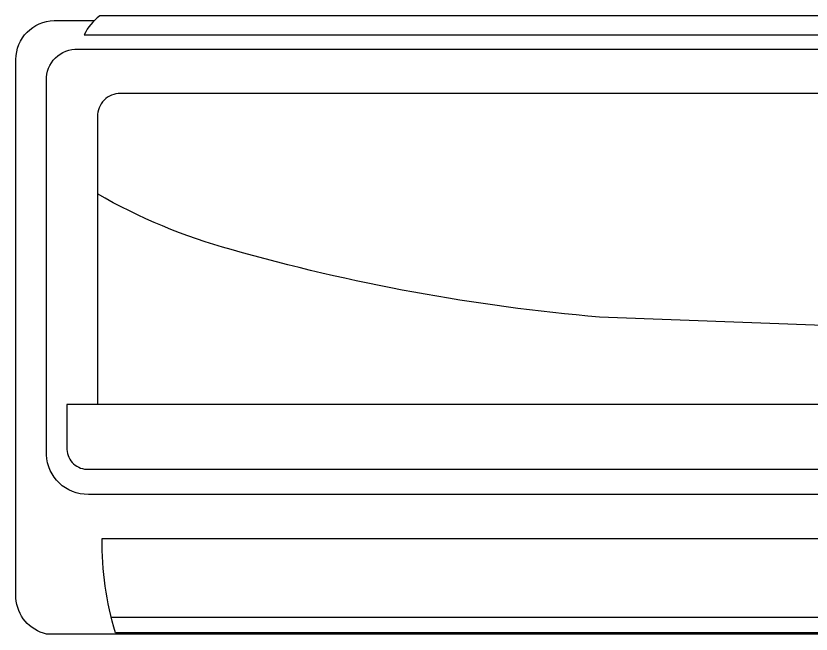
# Model space of a CAD drawing. Header units: millimetres. Extents: x 1291 to 5660, y 748 to 2981.
# Drawn here: x 1437.8 to 1786.7, y 748.5 to 1019.7 of the extents above; entities that cross this region are included whole.
import ezdxf

# ---------------------------------------------------------------- set-up
doc = ezdxf.new("R2010")
doc.units = ezdxf.units.MM

msp = doc.modelspace()

# ---------------------------------------------------------------- linework, layer by layer
for points in [[(1474.61, 1019.7, 0.124569), (1467.86, 1011.45), (2177.88, 1011.45, 0.124569), (2171.12, 1019.7)], [(1469.68, 809.77, -0.408304), (1451.21, 827.16), (1451.21, 991.4, -0.431881), (1465.05, 1005.13), (2180.69, 1005.13, -0.431881), (2194.52, 991.4), (2194.52, 827.16, -0.408304), (2176.06, 809.77)], [(1460.24, 849.17), (1460.24, 829.52, 0.418088), (1469.76, 820.79), (2175.98, 820.79, 0.418088), (2185.49, 829.52), (2185.49, 849.17)], [(1481.54, 749.02, -0.076989), (1475.68, 790.35), (2099.78, 790.35, -0.076989), (2093.91, 749.02)]]:
    msp.add_lwpolyline(points, format="xyb", close=True)
for points in [[(2173.45, 1017.71), (2191.14, 1017.71, -0.404642), (2207.9, 1000.59), (2207.9, 764.25, -0.331805), (2194.47, 748.45), (1451.26, 748.45, -0.331805), (1437.84, 764.25), (1437.84, 1000.59, -0.404642), (1454.6, 1017.71), (1472.29, 1017.71)], [(2172.17, 849.17), (2172.17, 975.53, 0.414214), (2162.01, 985.69), (1483.73, 985.69, 0.414214), (1473.57, 975.53), (1473.57, 849.17)], [(2172.17, 856.16, 0.165739), (2126.32, 871.41), (1693.89, 887.53, -0.048185), (1532.3, 917.17, -0.063733), (1473.57, 941.62)]]:
    msp.add_lwpolyline(points, format="xyb")
msp.add_lwpolyline([(1479.66, 755.86), (2095.8, 755.86)])

doc.saveas('drawing.dxf')
